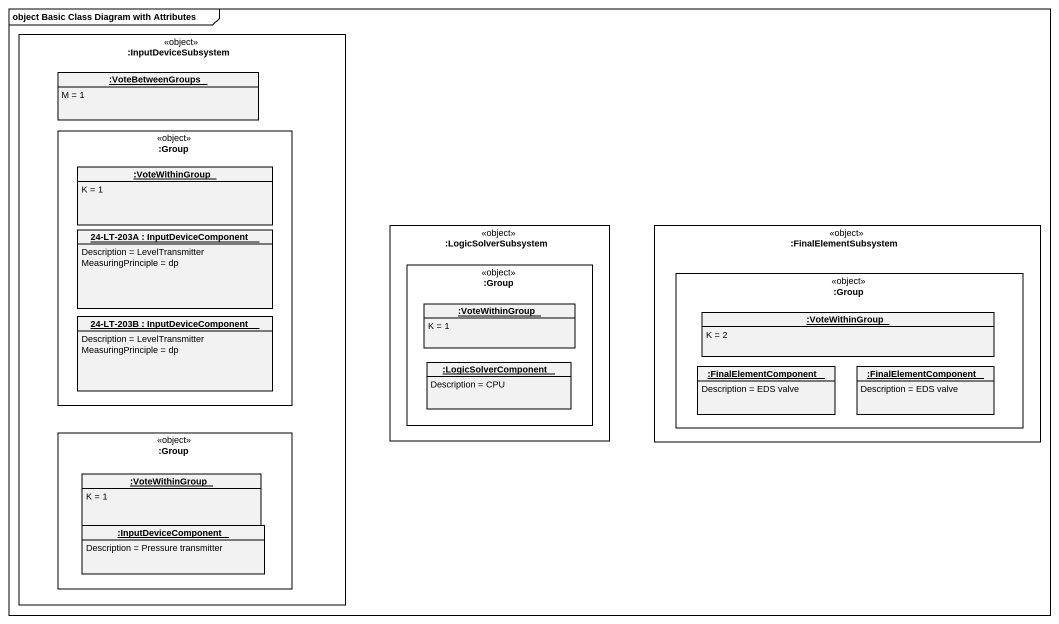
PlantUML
@startuml
mainframe object Basic Class Diagram with Attributes
hide circle
hide empty members
rectangle ":InputDeviceSubsystem" as InputDeviceSubsystem <<object>> {
  object ":VoteBetweenGroups" as VoteBetweenGroups {
    M = 1
  }
  rectangle ":Group" as Group_ <<object>> {
    object ":VoteWithinGroup" as VoteWithinGroup {
      K = 1
    }
    object "24-LT-203A : InputDeviceComponent" as o24_LT_203A {
      Description = LevelTransmitter
      MeasuringPrinciple = dp
    }
    object "24-LT-203B : InputDeviceComponent" as o24_LT_203B {
      Description = LevelTransmitter
      MeasuringPrinciple = dp
    }
  }
  rectangle ":Group" as Group__4 <<object>> {
    object ":VoteWithinGroup" as VoteWithinGroup_4 {
      K = 1
    }
    object ":InputDeviceComponent" as InputDeviceComponent {
      Description = Pressure transmitter
    }
  }
}
rectangle ":LogicSolverSubsystem" as LogicSolverSubsystem <<object>> {
  rectangle ":Group" as Group__2 <<object>> {
    object ":VoteWithinGroup" as VoteWithinGroup_2 {
      K = 1
    }
    object ":LogicSolverComponent" as LogicSolverComponent {
      Description = CPU
    }
  }
}
rectangle ":FinalElementSubsystem" as FinalElementSubsystem <<object>> {
  rectangle ":Group" as Group__3 <<object>> {
    object ":VoteWithinGroup" as VoteWithinGroup_3 {
      K = 2
    }
    object ":FinalElementComponent" as FinalElementComponent {
      Description = EDS valve
    }
    object ":FinalElementComponent" as FinalElementComponent_2 {
      Description = EDS valve
    }
  }
}
@enduml
